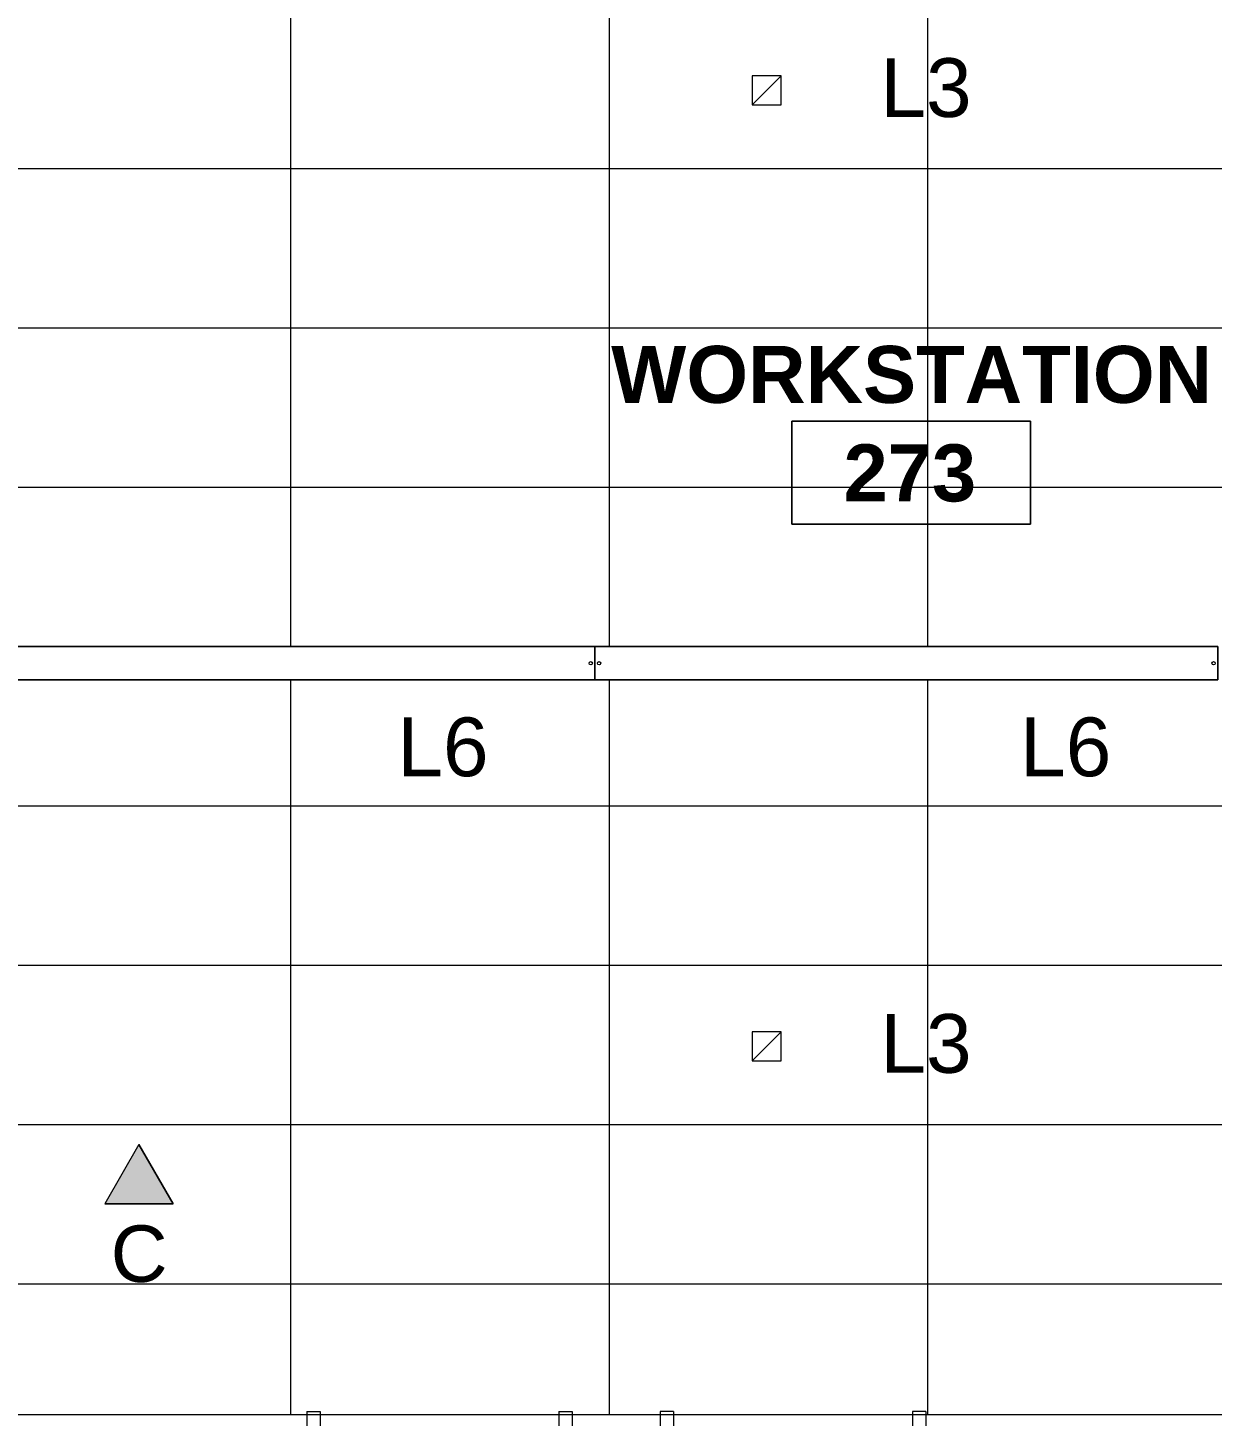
# Model space of a CAD drawing. Header units: inches. Extents: x 389 to 3083, y 11893 to 13691.
# Drawn here: x 2054.9 to 2233.4, y 12230.9 to 12440.1 of the extents above; entities that cross this region are included whole.
import ezdxf

# ---------------------------------------------------------------- set-up
doc = ezdxf.new("R2010")
doc.units = ezdxf.units.IN
doc.header["$MEASUREMENT"] = 0
for name, color, linetype, lineweight in [('X2$0$A-ANNO-NOTE', 131, 'Continuous', 9), ('X2$0$A-AREA-IDEN', 2, 'Continuous', 9), ('X2$0$A-CLNG', 13, 'Continuous', 13), ('X2$0$A-CLNG-PATT', 13, 'Continuous', 13), ('X2$0$A-DETL-GENF', 92, 'Continuous', 9), ('X2$0$A-DOOR', 31, 'Continuous', 13), ('X2$0$A-DOOR-FRAM', 31, 'Continuous', 20), ('X2$0$E-LITE-EQPM', 33, 'Continuous', 9), ('X2$0$E-LITE-EQPM-IDEN', 33, 'Continuous', 9)]:
    doc.layers.add(name, color=color, linetype=linetype, lineweight=lineweight)
doc.styles.add('X2$0$Arial_3', font='arial.ttf', dxfattribs={"height": 8.851796})
doc.styles.add('X2$0$Swis721 Lt BT', font='swissl.ttf', dxfattribs={"height": 8.514638})
doc.styles.add('X2$0$Swis721 Lt BT_B', font='', dxfattribs={"height": 8.583975})
doc.styles.get('X2$0$Swis721 Lt BT_B').set_extended_font_data('Swis721 Lt BT', bold=True)

# ---------------------------------------------------------------- blocks, each defined once
blk = doc.blocks.new('X2$0$Single Flush - OTJ_SOLIDFLUSH_ALUM-4900275-FIRST FLOOR')
at = {"layer": 'X2$0$A-DOOR-FRAM'}
for p, q in [((-20, 3.3125), (-20, -2.4375)), ((-20, 3.3125), (-18, 3.3125)), ((-18, 3.3125), (-18, -2.4375)), ((18.000004, 3.3125), (18.000004, -2.4375)), ((18.000004, 3.3125), (20.000004, 3.3125)), ((20.000004, 3.3125), (20.000004, -2.4375)), ((-20, -2.4375), (-18, -2.4375)), ((18.000004, -2.4375), (20.000004, -2.4375))]:
    blk.add_line(p, q, dxfattribs=at)
blk = doc.blocks.new('X2$0$Single Flush - OTJ_SOLIDFLUSH_ALUM-4900816-FIRST FLOOR')
at = {"layer": 'X2$0$A-DOOR-FRAM'}
for p, q in [((-20, -3.3125), (-20, 2.4375)), ((-20, 2.4375), (-18, 2.4375)), ((-18, -3.3125), (-18, 2.4375)), ((18.000004, -3.3125), (18.000004, 2.4375)), ((18.000004, 2.4375), (20.000004, 2.4375)), ((20.000004, -3.3125), (20.000004, 2.4375)), ((-20, -3.3125), (-18, -3.3125)), ((18.000004, -3.3125), (20.000004, -3.3125))]:
    blk.add_line(p, q, dxfattribs=at)
blk = doc.blocks.new('X2$0$Lighting-Pendant-Axis-Beam6-Flush-Direct-Acrylic - Lighting-Pendant-Axis-Beam6-Flush-Direct-Acrylic  8_ LENGTH-5206772-FIRST FLOOR')
at = {"layer": 'X2$0$A-DETL-GENF'}
for p, q in [((46.9375, 2.515625), (-46.9375, 2.515625)), ((-46.9375, 2.515625), (-46.9375, -2.515625)), ((-46.9375, 2.515625), (46.9375, 2.515625)), ((-46.9375, -2.515625), (-46.9375, 2.515625)), ((46.9375, -2.515625), (46.9375, 2.515625)), ((46.9375, 2.515625), (46.9375, -2.515625)), ((-46.9375, -2.515625), (46.9375, -2.515625)), ((46.9375, -2.515625), (-46.9375, -2.515625))]:
    blk.add_line(p, q, dxfattribs=at)
for centre in [(-46.3125, 0), (46.3125, 0)]:
    blk.add_circle(centre, 0.25, dxfattribs=at)
blk = doc.blocks.new('X2$0$L-Recessed Square Downlight - 4_-4552743-FIRST FLOOR')
at = {"layer": 'X2$0$E-LITE-EQPM'}
for p, q in [((-2.1875, -2.1875), (-2.1875, 2.1875)), ((-2.1875, 2.1875), (2.1875, 2.1875)), ((-2.1875, 2.1875), (2.1875, -2.1875)), ((2.1875, 2.1875), (2.1875, -2.1875)), ((2.1875, -2.1875), (-2.1875, -2.1875))]:
    blk.add_line(p, q, dxfattribs=at)
blk = doc.blocks.new('X2$0$Room Tag - Room Name and Number-3379422-FIRST FLOOR')
at = {"layer": 'X2$0$A-AREA-IDEN'}
for p, q in [((-0.1881, -0.1636), (-0.1881, -0.0018)), ((-0.1881, -0.0018), (0.1869, -0.0018)), ((0.1869, -0.0018), (-0.1881, -0.0018)), ((-0.1881, -0.0018), (-0.1881, -0.1636)), ((0.1869, -0.0018), (0.1869, -0.1636)), ((0.1869, -0.1636), (0.1869, -0.0018)), ((0.1869, -0.1636), (-0.1881, -0.1636)), ((-0.1881, -0.1636), (0.1869, -0.1636))]:
    blk.add_line(p, q, dxfattribs=at)

msp = doc.modelspace()

# ---------------------------------------------------------------- hatches: boundary and pattern name
at = {"layer": 'X2$0$A-ANNO-NOTE'}
msp.add_hatch(color=256, dxfattribs=at).paths.add_polyline_path([(2066.49, 12262.9), (2071.63, 12271.84), (2076.8, 12262.91)], flags=0)

# ---------------------------------------------------------------- linework, layer by layer
for p, q in [((2071.63, 12271.84), (2066.49, 12262.9)), ((2071.63, 12271.84), (2066.49, 12262.9)), ((2076.8, 12262.91), (2071.63, 12271.84)), ((2071.63, 12271.84), (2076.8, 12262.91)), ((2066.49, 12262.9), (2076.8, 12262.91)), ((2076.8, 12262.91), (2066.49, 12262.9))]:
    msp.add_line(p, q, dxfattribs=at)
at = {"layer": 'X2$0$A-CLNG'}
msp.add_line((2354.38, 12231.09), (1881.71, 12231.09), dxfattribs=at)
at = {"layer": 'X2$0$A-CLNG-PATT'}
for p, q in [((2094.48, 12466.86), (2094.48, 12346.86)), ((2142.48, 12466.86), (2142.48, 12346.86)), ((2190.48, 12466.86), (2190.48, 12346.86)), ((1992.52, 12418.86), (2354.38, 12418.86)), ((1992.52, 12394.86), (2354.38, 12394.86)), ((1992.52, 12370.86), (2354.38, 12370.86)), ((2094.48, 12341.83), (2094.48, 12231.09)), ((2142.48, 12341.83), (2142.48, 12231.09)), ((2190.48, 12341.83), (2190.48, 12231.09)), ((1870.22, 12322.86), (2354.38, 12322.86)), ((1873.77, 12298.86), (2354.38, 12298.86)), ((1881.71, 12274.86), (2354.38, 12274.86)), ((1880.71, 12250.86), (2354.38, 12250.86))]:
    msp.add_line(p, q, dxfattribs=at)

# ---------------------------------------------------------------- block references
at = {"layer": 'X2$0$A-AREA-IDEN', "xscale": 95.99999999999994, "yscale": 95.99999999999994, "zscale": 95.99999999999994}
msp.add_blockref('X2$0$Room Tag - Room Name and Number-3379422-FIRST FLOOR', (2188.09, 12381.01), dxfattribs=at)
at = {"layer": 'X2$0$A-DOOR'}
msp.add_blockref('X2$0$Single Flush - OTJ_SOLIDFLUSH_ALUM-4900275-FIRST FLOOR', (2116.94, 12228.28), dxfattribs=at)
at = {"layer": 'X2$0$A-DOOR', "rotation": 180}
msp.add_blockref('X2$0$Single Flush - OTJ_SOLIDFLUSH_ALUM-4900816-FIRST FLOOR', (2170.21, 12228.28), dxfattribs=at)
at = {"layer": 'X2$0$E-LITE-EQPM', "extrusion": (0, 0, -1), "rotation": 180}
for p in [(-2166.23, 12430.64), (-2166.23, 12286.64)]:
    msp.add_blockref('X2$0$L-Recessed Square Downlight - 4_-4552743-FIRST FLOOR', p, dxfattribs=at)
at = {"layer": 'X2$0$E-LITE-EQPM'}
for p in [(2093.41, 12344.34), (2187.29, 12344.34)]:
    msp.add_blockref('X2$0$Lighting-Pendant-Axis-Beam6-Flush-Direct-Acrylic - Lighting-Pendant-Axis-Beam6-Flush-Direct-Acrylic  8_ LENGTH-5206772-FIRST FLOOR', p, dxfattribs=at)

# ---------------------------------------------------------------- texts
at = {"layer": 'X2$0$A-ANNO-NOTE', "insert": (2071.65, 12259.65), "char_height": 8.51, "width": 9.936, "attachment_point": 2, "rotation": 0.074, "line_spacing_factor": 1.00667, "style": 'X2$0$Swis721 Lt BT'}
msp.add_mtext('C', dxfattribs=at)
at = {"layer": 'X2$0$A-AREA-IDEN', "char_height": 8.584, "attachment_point": 2, "line_spacing_factor": 0.998538, "style": 'X2$0$Swis721 Lt BT_B'}
for s, insert, width in [('WORKSTATION', (2188.1, 12392.15), 99.144), ('273', (2187.82, 12377.32), 23.004)]:
    msp.add_mtext(s, dxfattribs=dict(at, insert=insert, width=width))
at = {"layer": 'X2$0$E-LITE-EQPM-IDEN', "char_height": 8.852, "width": 16.416, "attachment_point": 2, "line_spacing_factor": 0.938532, "style": 'X2$0$Arial_3'}
for s, insert in [('L3', (2190.26, 12435.49)), ('L6', (2117.45, 12336.17)), ('L6', (2211.32, 12336.17)), ('L3', (2190.26, 12291.49))]:
    msp.add_mtext(s, dxfattribs=dict(at, insert=insert))

doc.saveas('drawing.dxf')
